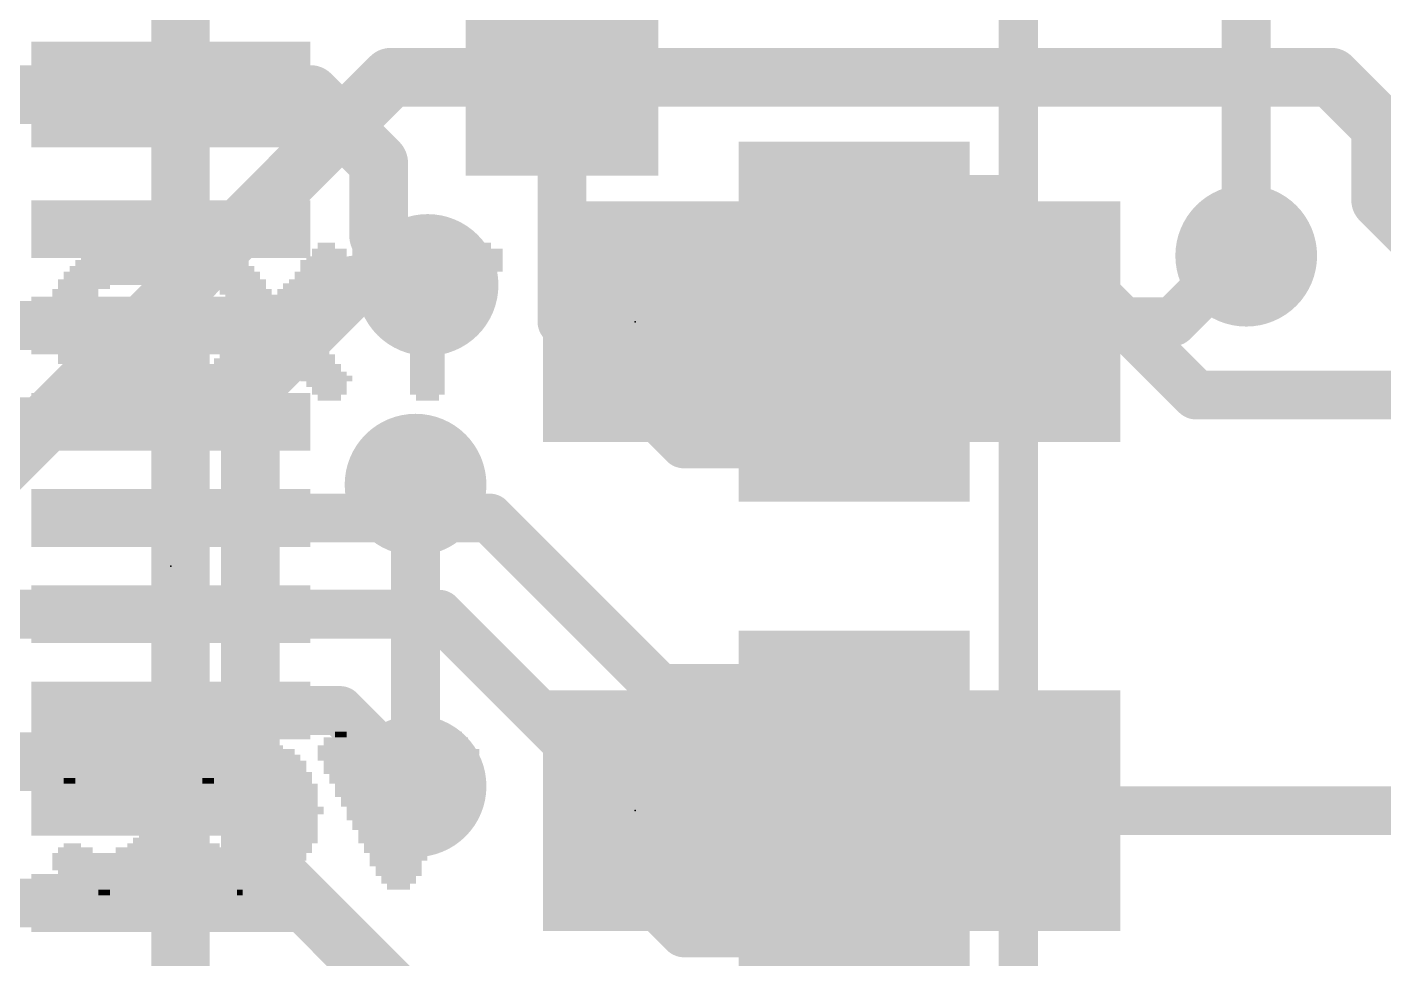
# Model space of a CAD drawing. Extents: x -29 to 78, y -18 to 17.
# Drawn here: x 5.6 to 12.65, y 6.21 to 11.05 of the extents above; entities that cross this region are included whole.
import ezdxf

# ---------------------------------------------------------------- set-up
doc = ezdxf.new("R2010")
doc.units = 0
for name, color, linetype in [('1', 12, 'CONTINUOUS'), ('16', 53, 'CONTINUOUS'), ('18', 110, 'CONTINUOUS'), ('21', 41, 'CONTINUOUS'), ('22', 40, 'CONTINUOUS'), ('23', 53, 'CONTINUOUS'), ('24', 53, 'CONTINUOUS'), ('51', 53, 'CONTINUOUS')]:
    doc.layers.add(name, color=color, linetype=linetype)

# ---------------------------------------------------------------- blocks, each defined once
blk = doc.blocks.new('RECT')
blk.add_solid([(-0.5, -0.5), (0.5, -0.5), (-0.5, 0.5), (0.5, 0.5)])
blk = doc.blocks.new('ROUNDV')
at = {"const_width": 0.5}
blk.add_lwpolyline([(0, -0.25, 1), (0, 0.25, 1), (0, -0.25)], format="xyb", dxfattribs=at)

msp = doc.modelspace()

# ---------------------------------------------------------------- linework, layer by layer
at = {"layer": '1'}
for points, const_width in [([(6.35, 13.335), (6.35, 3.175)], 0.2032), ([(11.938, 9.8679), (11.938, 11.43)], 0.254), ([(8.382, 9.525), (8.382, 10.834)], 0.254), ([(6.35, 10.705), (5.3916, 10.705)], 0.3048), ([(6.35, 10.705), (7.075, 10.705)], 0.3048), ([(7.075, 10.705), (7.4295, 10.3505)], 0.3048), ([(7.4295, 10.3505), (7.4295, 9.9695)], 0.3048), ([(9.9, 10.16), (10.662, 10.16)], 0.254), ([(10.662, 10.16), (11.678, 9.144)], 0.254), ([(7.4295, 9.9695), (7.6835, 9.7155)], 0.3048), ([(6.35, 9.505), (4.084, 9.505)], 0.254), ([(9.017, 8.89), (8.382, 9.525)], 0.254), ([(11.678, 9.144), (12.8651, 9.144)], 0.254), ([(6.35, 9.005), (5.322, 9.005)], 0.254), ([(9.9, 8.89), (9.017, 8.89)], 0.254), ([(7.6211, 8.6781), (7.62, 8.677)], 0.254), ([(7.62, 8.677), (7.62, 8.505)], 0.254), ([(6.35, 8.505), (7.62, 8.505)], 0.254), ([(7.62, 8.505), (8.005, 8.505)], 0.254), ([(8.005, 8.505), (8.89, 7.62)], 0.254), ([(5.338, 8.005), (6.35, 8.005)], 0.254), ([(6.35, 8.005), (7.743, 8.005)], 0.254), ([(7.743, 8.005), (8.509, 7.239)], 0.254), ([(8.89, 7.62), (9.9, 7.62)], 0.254), ([(6.35, 7.505), (7.2281, 7.505)], 0.254), ([(7.2281, 7.505), (7.6211, 7.112)], 0.254), ([(8.509, 7.239), (8.509, 6.858)], 0.254), ([(8.509, 6.858), (9.017, 6.35)], 0.254), ([(6.35, 6.505), (4.219, 6.505)], 0.254), ([(9.017, 6.35), (9.9, 6.35)], 0.254)]:
    msp.add_lwpolyline(points, dxfattribs=dict(at, const_width=const_width))
for points, const_width in [([(8.4455, 10.834, 1), (8.3185, 10.834)], 0.127), ([(6.35, 10.7812, 1), (6.35, 10.6288)], 0.1524), ([(6.35, 10.6288, 1), (6.35, 10.7812)], 0.1524), ([(7.1289, 10.7589, 1), (7.0211, 10.6511)], 0.1524), ([(7.075, 10.6288, 1), (7.075, 10.7812)], 0.1524), ([(7.5057, 10.3505, 1), (7.3533, 10.3505)], 0.1524), ([(7.3756, 10.2966, 1), (7.4834, 10.4044)], 0.1524), ([(9.9, 10.2235, 1), (9.9, 10.0965)], 0.127), ([(10.7069, 10.2049, 1), (10.6171, 10.1151)], 0.127), ([(10.662, 10.0965, 1), (10.662, 10.2235)], 0.127), ([(7.4834, 10.0234, 1), (7.3756, 9.9156)], 0.1524), ([(7.3533, 9.9695, 1), (7.5057, 9.9695)], 0.1524), ([(11.8745, 9.8679, 1), (12.0015, 9.8679)], 0.127), ([(7.6296, 9.6616, 1), (7.7374, 9.7694)], 0.1524), ([(6.35, 9.4415, 1), (6.35, 9.5685)], 0.127), ([(8.4269, 9.5699, 1), (8.3371, 9.4801)], 0.127), ([(8.3185, 9.525, 1), (8.4455, 9.525)], 0.127), ([(11.678, 9.2075, 1), (11.678, 9.0805)], 0.127), ([(11.6331, 9.0991, 1), (11.7229, 9.1889)], 0.127), ([(6.35, 8.9415, 1), (6.35, 9.0685)], 0.127), ([(9.017, 8.9535, 1), (9.017, 8.8265)], 0.127), ([(8.9721, 8.8451, 1), (9.0619, 8.9349)], 0.127), ([(9.9, 8.8265, 1), (9.9, 8.9535)], 0.127), ([(7.6835, 8.677, 1), (7.5565, 8.677)], 0.127), ([(7.5751, 8.7219, 1), (7.6649, 8.6321)], 0.127), ([(7.666, 8.6332, 1), (7.5762, 8.723)], 0.127), ([(6.35, 8.5685, 1), (6.35, 8.4415)], 0.127), ([(7.62, 8.5685, 1), (7.62, 8.4415)], 0.127), ([(7.62, 8.4415, 1), (7.62, 8.5685)], 0.127), ([(8.0499, 8.5499, 1), (7.9601, 8.4601)], 0.127), ([(8.005, 8.4415, 1), (8.005, 8.5685)], 0.127), ([(7.5565, 8.505, 1), (7.6835, 8.505)], 0.127), ([(6.35, 8.0685, 1), (6.35, 7.9415)], 0.127), ([(6.35, 7.9415, 1), (6.35, 8.0685)], 0.127), ([(7.7879, 8.0499, 1), (7.6981, 7.9601)], 0.127), ([(7.743, 7.9415, 1), (7.743, 8.0685)], 0.127), ([(8.89, 7.6835, 1), (8.89, 7.5565)], 0.127), ([(8.8451, 7.5751, 1), (8.9349, 7.6649)], 0.127), ([(9.9, 7.5565, 1), (9.9, 7.6835)], 0.127), ([(6.35, 7.5685, 1), (6.35, 7.4415)], 0.127), ([(7.273, 7.5499, 1), (7.1832, 7.4601)], 0.127), ([(7.2281, 7.4415, 1), (7.2281, 7.5685)], 0.127), ([(8.5725, 7.239, 1), (8.4455, 7.239)], 0.127), ([(8.4641, 7.1941, 1), (8.5539, 7.2839)], 0.127), ([(7.5762, 7.0671, 1), (7.666, 7.1569)], 0.127), ([(8.5539, 6.9029, 1), (8.4641, 6.8131)], 0.127), ([(8.4455, 6.858, 1), (8.5725, 6.858)], 0.127), ([(6.35, 6.4415, 1), (6.35, 6.5685)], 0.127), ([(9.017, 6.4135, 1), (9.017, 6.2865)], 0.127), ([(8.9721, 6.3051, 1), (9.0619, 6.3949)], 0.127), ([(9.9, 6.2865, 1), (9.9, 6.4135)], 0.127)]:
    msp.add_lwpolyline(points, format="xyb", dxfattribs=dict(at, const_width=const_width))
at = {"layer": '16'}
for points, const_width in [([(6.35, 13.335), (6.35, 3.175)], 0.2032), ([(4.953, 8.255), (7.493, 10.795)], 0.3048), ([(7.493, 10.795), (12.3797, 10.795)], 0.3048), ([(12.3797, 10.795), (12.6365, 10.5382)], 0.3048), ([(12.6365, 10.5382), (12.6365, 10.1572)], 0.3048), ([(12.6365, 10.1572), (13.589, 9.2047)], 0.3048), ([(11.557, 9.525), (11.8999, 9.8679)], 0.254), ([(11.8999, 9.8679), (11.938, 9.8679)], 0.254), ([(7.3025, 9.7155), (6.763, 9.176)], 0.3048), ([(7.3025, 9.7155), (7.6835, 9.7155)], 0.3048), ([(9.783, 9.525), (11.557, 9.525)], 0.254), ([(6.763, 7.239), (6.763, 9.176)], 0.3048), ([(7.6211, 7.112), (7.6211, 8.6781)], 0.254), ([(3.683, 7.239), (6.763, 7.239)], 0.3048), ([(6.763, 6.7912), (6.763, 7.239)], 0.3048), ([(9.783, 6.985), (12.827, 6.985)], 0.254), ([(7.7123, 5.842), (6.763, 6.7912)], 0.3048)]:
    msp.add_lwpolyline(points, dxfattribs=dict(at, const_width=const_width))
for points, const_width in [([(7.493, 10.8712, 1), (7.493, 10.7188)], 0.1524), ([(7.5469, 10.7411, 1), (7.4391, 10.8489)], 0.1524), ([(12.4336, 10.8489, 1), (12.3258, 10.7411)], 0.1524), ([(12.3797, 10.7188, 1), (12.3797, 10.8712)], 0.1524), ([(12.7127, 10.5382, 1), (12.5603, 10.5382)], 0.1524), ([(12.5826, 10.4843, 1), (12.6904, 10.5921)], 0.1524), ([(12.6904, 10.2111, 1), (12.5826, 10.1033)], 0.1524), ([(12.5603, 10.1572, 1), (12.7127, 10.1572)], 0.1524), ([(11.8999, 9.9314, 1), (11.8999, 9.8044)], 0.127), ([(11.9448, 9.823, 1), (11.855, 9.9128)], 0.127), ([(11.938, 9.8044, 1), (11.938, 9.9314)], 0.127), ([(7.3025, 9.7917, 1), (7.3025, 9.6393)], 0.1524), ([(7.3564, 9.6616, 1), (7.2486, 9.7694)], 0.1524), ([(7.6835, 9.6393, 1), (7.6835, 9.7917)], 0.1524), ([(9.783, 9.5885, 1), (9.783, 9.4615)], 0.127), ([(11.5121, 9.5699, 1), (11.6019, 9.4801)], 0.127), ([(11.557, 9.4615, 1), (11.557, 9.5885)], 0.127), ([(6.8392, 9.176, 1), (6.6868, 9.176)], 0.1524), ([(6.7092, 9.2299, 1), (6.8169, 9.1222)], 0.1524), ([(7.6846, 8.6781, 1), (7.5576, 8.6781)], 0.127), ([(6.8392, 7.239, 1), (6.6868, 7.239)], 0.1524), ([(6.763, 7.1628, 1), (6.763, 7.3152)], 0.1524), ([(6.6868, 7.239, 1), (6.8392, 7.239)], 0.1524), ([(7.5576, 7.112, 1), (7.6846, 7.112)], 0.127), ([(9.783, 7.0485, 1), (9.783, 6.9215)], 0.127), ([(6.8169, 6.8451, 1), (6.7092, 6.7373)], 0.1524), ([(6.6868, 6.7912, 1), (6.8392, 6.7912)], 0.1524)]:
    msp.add_lwpolyline(points, format="xyb", dxfattribs=dict(at, const_width=const_width))
at = {"layer": '21', "const_width": 0.2032}
msp.add_lwpolyline([(10.7537, 13.1318), (10.7537, 3.2782)], dxfattribs=at)
at = {"layer": '23'}
msp.add_point((6.35, 8.255), dxfattribs=at)
at = {"layer": '24'}
for p in [(8.763, 9.525), (8.763, 6.985)]:
    msp.add_point(p, dxfattribs=at)
at = {"layer": '51', "const_width": 0.1524}
msp.add_lwpolyline([(6.475, 12.575), (6.475, 3.935)], dxfattribs=at)

# ---------------------------------------------------------------- block references
at = {"layer": '1', "xscale": 1.1, "rotation": 90}
msp.add_blockref('RECT', (8.382, 10.834), dxfattribs=at)
at = {"layer": '1'}
for p, xscale, yscale, rotation in [((6.35, 10.705), 0.55, 1.45, 90), ((9.9, 10.16), 0.6, 1.2, 270), ((6.35, 10.005), 0.3, 1.45, 90), ((6.35, 9.505), 0.3, 1.45, 90), ((9.9, 8.89), 0.6, 1.2, 270), ((6.35, 9.005), 0.3, 1.45, 90), ((6.35, 8.505), 0.3, 1.45, 90), ((6.35, 8.005), 0.3, 1.45, 270), ((9.9, 7.62), 0.6, 1.2, 270), ((6.35, 7.505), 0.3, 1.45, 270), ((6.35, 7.005), 0.3, 1.45, 270), ((6.35, 6.505), 0.3, 1.45, 270), ((9.9, 6.35), 0.6, 1.2, 270)]:
    msp.add_blockref('RECT', p, dxfattribs=dict(at, xscale=xscale, yscale=yscale, rotation=rotation))
at = {"layer": '16', "xscale": 1.25, "yscale": 3, "rotation": 90}
for p in [(9.783, 9.525), (9.783, 6.985)]:
    msp.add_blockref('RECT', p, dxfattribs=at)
at = {"layer": '18', "xscale": 0.7366, "yscale": 0.7366}
for p in [(11.938, 9.8679), (11.938, 9.8679), (7.6835, 9.7155), (7.6835, 9.7155), (7.6211, 8.6781), (7.6211, 8.6781), (7.6211, 7.112), (7.6211, 7.112)]:
    msp.add_blockref('ROUNDV', p, dxfattribs=at)
at = {"layer": '22', "rotation": 180}
for p, xscale, yscale in [((6.108, 9.885), 0.33, 0.04), ((6.123, 9.92), 0.18, 0.03), ((6.618, 9.885), 0.15, 0.04), ((6.618, 9.92), 0.09, 0.03), ((7.173, 9.885), 0.18, 0.04), ((7.158, 9.92), 0.09, 0.03), ((7.683, 9.885), 0.78, 0.04), ((7.683, 9.92), 0.66, 0.03), ((6.108, 9.8), 0.57, 0.03), ((6.108, 9.83), 0.51, 0.03), ((6.108, 9.85), 0.45, 0.03), ((6.618, 9.85), 0.21, 0.03), ((6.633, 9.83), 0.24, 0.03), ((6.648, 9.8), 0.27, 0.03), ((7.548, 9.83), 1.05, 0.03), ((7.143, 9.8), 0.24, 0.03), ((7.158, 9.85), 0.21, 0.03), ((7.683, 9.85), 0.78, 0.03), ((7.683, 9.8), 0.78, 0.03), ((6.108, 9.73), 0.69, 0.03), ((6.108, 9.765), 0.63, 0.04), ((6.678, 9.765), 0.27, 0.04), ((6.708, 9.73), 0.27, 0.03), ((7.098, 9.73), 0.27, 0.03), ((7.128, 9.765), 0.27, 0.04), ((7.683, 9.765), 0.72, 0.04), ((7.683, 9.73), 0.18, 0.03), ((5.853, 9.68), 0.24, 0.03), ((5.853, 9.645), 0.24, 0.04), ((5.898, 9.71), 0.27, 0.03), ((6.333, 9.71), 0.24, 0.03), ((6.363, 9.68), 0.24, 0.03), ((6.378, 9.645), 0.21, 0.04), ((6.723, 9.71), 0.24, 0.03), ((6.738, 9.68), 0.27, 0.03), ((6.888, 9.645), 0.51, 0.04), ((7.038, 9.68), 0.27, 0.03), ((7.068, 9.71), 0.27, 0.03), ((7.683, 9.71), 0.18, 0.03), ((7.683, 9.68), 0.18, 0.03), ((7.683, 9.645), 0.18, 0.04), ((5.838, 9.61), 0.21, 0.03), ((5.838, 9.58), 0.21, 0.03), ((6.408, 9.61), 0.21, 0.03), ((6.408, 9.58), 0.21, 0.03), ((6.888, 9.61), 0.45, 0.03), ((6.888, 9.58), 0.39, 0.03), ((7.683, 9.61), 0.18, 0.03), ((7.683, 9.58), 0.18, 0.03), ((5.808, 9.56), 0.21, 0.03), ((5.808, 9.525), 0.21, 0.04), ((6.408, 9.56), 0.21, 0.03), ((6.408, 9.525), 0.21, 0.04), ((6.888, 9.56), 0.33, 0.03), ((6.888, 9.525), 0.27, 0.04), ((7.683, 9.56), 0.18, 0.03), ((7.683, 9.525), 0.18, 0.04), ((5.808, 9.49), 0.21, 0.03), ((5.823, 9.47), 0.18, 0.03), ((5.838, 9.44), 0.21, 0.03), ((6.408, 9.49), 0.21, 0.03), ((6.408, 9.47), 0.21, 0.03), ((6.408, 9.44), 0.21, 0.03), ((6.888, 9.44), 0.45, 0.03), ((6.888, 9.47), 0.39, 0.03), ((6.888, 9.49), 0.33, 0.03), ((7.683, 9.49), 0.18, 0.03), ((7.683, 9.47), 0.18, 0.03), ((7.683, 9.44), 0.18, 0.03), ((5.838, 9.405), 0.21, 0.04), ((5.853, 9.37), 0.24, 0.03), ((6.393, 9.405), 0.24, 0.04), ((6.378, 9.37), 0.21, 0.03), ((6.903, 9.37), 0.54, 0.03), ((6.903, 9.405), 0.48, 0.04), ((7.683, 9.405), 0.18, 0.04), ((7.683, 9.37), 0.18, 0.03), ((5.883, 9.34), 0.24, 0.03), ((5.913, 9.32), 0.3, 0.03), ((6.318, 9.32), 0.27, 0.03), ((6.363, 9.34), 0.24, 0.03), ((6.708, 9.32), 0.27, 0.03), ((6.738, 9.34), 0.27, 0.03), ((7.068, 9.34), 0.27, 0.03), ((7.083, 9.32), 0.24, 0.03), ((7.683, 9.34), 0.18, 0.03), ((7.683, 9.32), 0.18, 0.03), ((6.123, 9.285), 0.66, 0.04), ((6.108, 9.25), 0.63, 0.03), ((6.108, 9.23), 0.57, 0.03), ((6.648, 9.25), 0.27, 0.03), ((6.633, 9.23), 0.24, 0.03), ((6.678, 9.285), 0.27, 0.04), ((7.098, 9.285), 0.27, 0.04), ((7.128, 9.25), 0.27, 0.03), ((7.158, 9.23), 0.27, 0.03), ((7.683, 9.285), 0.18, 0.04), ((7.683, 9.25), 0.18, 0.03), ((7.683, 9.23), 0.18, 0.03), ((6.108, 9.2), 0.51, 0.03), ((6.123, 9.165), 0.42, 0.04), ((6.618, 9.2), 0.21, 0.03), ((6.603, 9.165), 0.18, 0.04), ((7.158, 9.2), 0.21, 0.03), ((7.173, 9.165), 0.18, 0.04), ((7.683, 9.2), 0.18, 0.03), ((7.683, 9.165), 0.18, 0.04), ((6.108, 9.13), 0.33, 0.03), ((6.108, 9.1), 0.09, 0.03), ((6.603, 9.13), 0.12, 0.03), ((7.173, 9.13), 0.12, 0.03), ((7.683, 9.13), 0.12, 0.03), ((6.003, 7.345), 0.36, 0.04), ((5.988, 7.38), 0.15, 0.03), ((6.708, 7.345), 0.33, 0.04), ((6.708, 7.38), 0.15, 0.03), ((7.218, 7.345), 0.15, 0.04), ((7.233, 7.38), 0.06, 0.03), ((7.818, 7.345), 0.15, 0.04), ((7.818, 7.38), 0.09, 0.03), ((6.003, 7.29), 0.54, 0.03), ((6.018, 7.26), 0.57, 0.03), ((6.018, 7.31), 0.45, 0.03), ((6.723, 7.29), 0.54, 0.03), ((6.738, 7.26), 0.57, 0.03), ((6.708, 7.31), 0.45, 0.03), ((7.218, 7.31), 0.21, 0.03), ((7.218, 7.29), 0.21, 0.03), ((7.233, 7.26), 0.24, 0.03), ((7.833, 7.29), 0.24, 0.03), ((7.818, 7.26), 0.21, 0.03), ((7.833, 7.31), 0.18, 0.03), ((6.033, 7.225), 0.6, 0.04), ((6.048, 7.19), 0.63, 0.03), ((6.753, 7.225), 0.6, 0.04), ((6.753, 7.19), 0.6, 0.03), ((7.248, 7.225), 0.21, 0.04), ((7.263, 7.19), 0.24, 0.03), ((7.788, 7.19), 0.21, 0.03), ((7.818, 7.225), 0.21, 0.04), ((5.838, 7.17), 0.15, 0.03), ((5.823, 7.14), 0.06, 0.03), ((6.228, 7.17), 0.27, 0.03), ((6.273, 7.14), 0.24, 0.03), ((6.288, 7.105), 0.21, 0.04), ((6.558, 7.17), 0.15, 0.03), ((6.543, 7.14), 0.06, 0.03), ((6.948, 7.17), 0.27, 0.03), ((6.963, 7.14), 0.24, 0.03), ((6.993, 7.105), 0.24, 0.04), ((7.278, 7.17), 0.21, 0.03), ((7.293, 7.14), 0.24, 0.03), ((7.308, 7.105), 0.21, 0.04), ((7.758, 7.14), 0.21, 0.03), ((7.758, 7.105), 0.21, 0.04), ((7.788, 7.17), 0.21, 0.03), ((6.288, 7.07), 0.21, 0.03), ((6.318, 7.04), 0.21, 0.03), ((7.008, 7.07), 0.21, 0.03), ((7.008, 7.04), 0.21, 0.03), ((7.323, 7.07), 0.24, 0.03), ((7.338, 7.04), 0.21, 0.03), ((7.728, 7.07), 0.21, 0.03), ((7.728, 7.04), 0.21, 0.03), ((6.318, 7.02), 0.21, 0.03), ((6.318, 6.985), 0.21, 0.04), ((7.023, 7.02), 0.18, 0.03), ((7.038, 6.985), 0.21, 0.04), ((7.338, 7.02), 0.21, 0.03), ((7.368, 6.985), 0.21, 0.04), ((7.698, 7.02), 0.21, 0.03), ((7.698, 6.985), 0.21, 0.04), ((6.318, 6.95), 0.21, 0.03), ((6.318, 6.93), 0.21, 0.03), ((6.303, 6.9), 0.18, 0.03), ((7.008, 6.9), 0.21, 0.03), ((7.023, 6.95), 0.18, 0.03), ((7.023, 6.93), 0.18, 0.03), ((7.368, 6.95), 0.21, 0.03), ((7.398, 6.93), 0.21, 0.03), ((7.398, 6.9), 0.21, 0.03), ((7.668, 6.95), 0.21, 0.03), ((7.668, 6.93), 0.21, 0.03), ((7.653, 6.9), 0.18, 0.03), ((6.273, 6.83), 0.24, 0.03), ((6.288, 6.865), 0.21, 0.04), ((6.993, 6.83), 0.24, 0.03), ((7.008, 6.865), 0.21, 0.04), ((7.533, 6.865), 0.42, 0.04), ((7.518, 6.83), 0.39, 0.03), ((5.853, 6.78), 0.18, 0.03), ((5.838, 6.8), 0.09, 0.03), ((6.213, 6.78), 0.3, 0.03), ((6.258, 6.8), 0.27, 0.03), ((6.543, 6.8), 0.12, 0.03), ((6.573, 6.78), 0.18, 0.03), ((6.933, 6.78), 0.3, 0.03), ((6.963, 6.8), 0.24, 0.03), ((7.533, 6.8), 0.36, 0.03), ((7.518, 6.78), 0.33, 0.03), ((6.033, 6.745), 0.6, 0.04), ((6.033, 6.71), 0.6, 0.03), ((6.018, 6.69), 0.57, 0.03), ((6.753, 6.745), 0.6, 0.04), ((6.738, 6.71), 0.57, 0.03), ((6.723, 6.69), 0.54, 0.03), ((7.533, 6.745), 0.3, 0.04), ((7.518, 6.71), 0.27, 0.03), ((7.533, 6.69), 0.24, 0.03), ((6.018, 6.66), 0.51, 0.03), ((6.003, 6.625), 0.42, 0.04), ((6.708, 6.66), 0.51, 0.03), ((6.723, 6.625), 0.42, 0.04), ((7.533, 6.66), 0.24, 0.03), ((7.533, 6.625), 0.18, 0.04), ((6.003, 6.59), 0.3, 0.03), ((6.003, 6.56), 0.06, 0.03), ((6.723, 6.59), 0.3, 0.03), ((6.708, 6.56), 0.03, 0.03), ((7.533, 6.59), 0.12, 0.03)]:
    msp.add_blockref('RECT', p, dxfattribs=dict(at, xscale=xscale, yscale=yscale))
at = {"layer": '51'}
for p, xscale, yscale, rotation in [((8.3769, 11.0959), 0.5001, 0.95, 90), ((9.9123, 10.16), 0.508, 1.0287, 270), ((9.9123, 8.89), 0.508, 1.0287, 270), ((9.9123, 7.62), 0.508, 1.0287, 270), ((9.9123, 6.35), 0.508, 1.0287, 270)]:
    msp.add_blockref('RECT', p, dxfattribs=dict(at, xscale=xscale, yscale=yscale, rotation=rotation))

doc.saveas('drawing.dxf')
